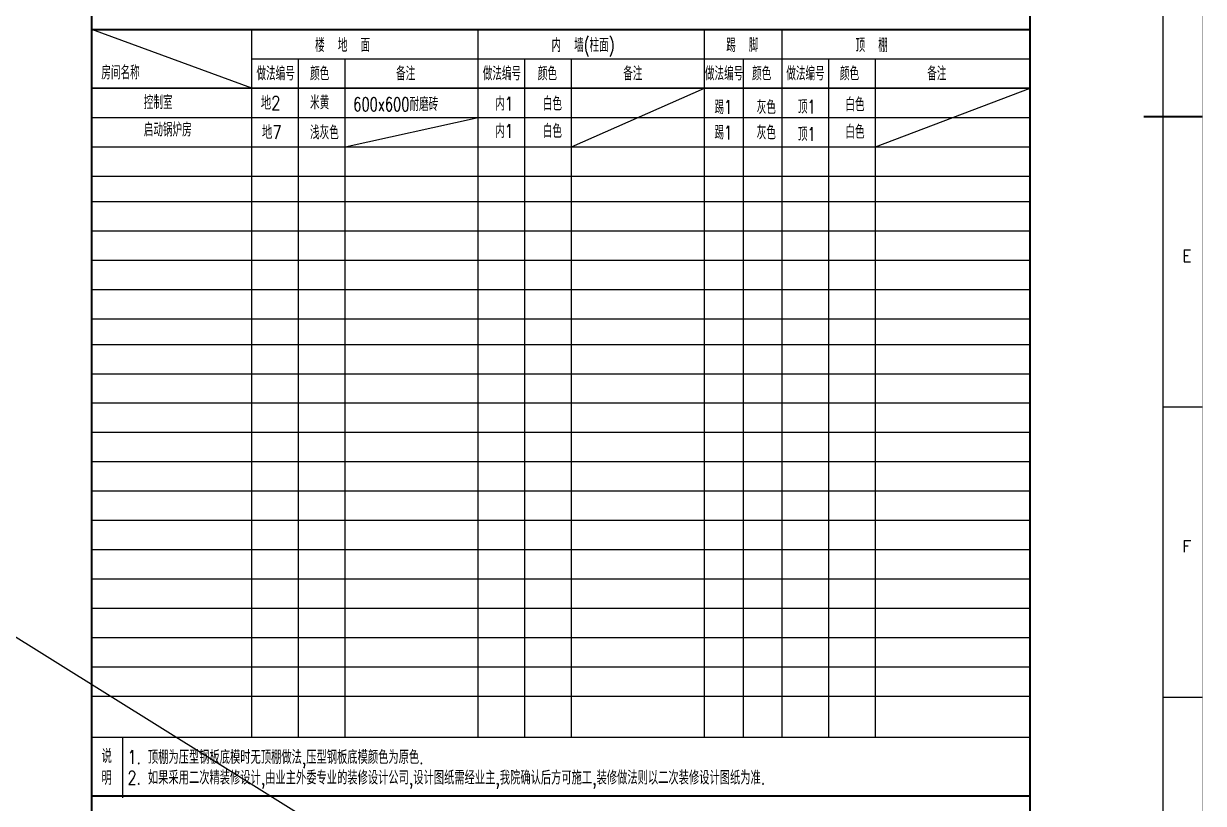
# Model space of a CAD drawing. Header units: millimetres. Extents: x 198973 to 319987, y 50799 to 202761.
# Drawn here: x 281163 to 311338, y 149506 to 169449 of the extents above; entities that cross this region are included whole.
import ezdxf
from ezdxf.enums import TextEntityAlignment as Align

# ---------------------------------------------------------------- set-up
doc = ezdxf.new("R2010")
doc.units = ezdxf.units.MM
doc.header["$LTSCALE"] = 1000
doc.layers.get('0').update_dxf_attribs({"color": 8})
for name, color, linetype in [('-人员定位', 6, 'Continuous'), ('PUB_TEXT', 8, 'Continuous'), ('工程做法表', 8, 'Continuous')]:
    doc.layers.add(name, color=color, linetype=linetype)
doc.styles.add('BIGFONT', font='GEDITXT', dxfattribs={"width": 0.8, "bigfont": 'DXT'})
doc.styles.add('HZ', font='geditxt.shx', dxfattribs={"width": 0.75, "bigfont": 'hzfs_1.shx'})
doc.styles.get("Standard").update_dxf_attribs({"font": 'txt', "bigfont": 'gbcbig.shx'})

# ---------------------------------------------------------------- blocks, each defined once
blk = doc.blocks.new('GEDI_WK_A11')
at = {"color": 3}
for p, q in [((1040, 297), (1050, 297)), ((1040, 222.75), (1050, 222.75)), ((1040, 148.5), (1050, 148.5))]:
    blk.add_line(p, q, dxfattribs=at)
blk.add_lwpolyline([(0, 0, 0.1, 0.1, 0), (1050, 0, 0.1, 0.1, 0), (1050, 594, 0.1, 0.1, 0), (0, 594, 0.1, 0.1, 0)], format="xyseb", close=True, dxfattribs=at)
blk.add_lwpolyline([(25, 10), (1040, 10), (1040, 584), (25, 584)], close=True, dxfattribs=at)
blk.add_lwpolyline([(1035, 297, 0.5, 0.5, 0), (1050, 297, 0.5, 0.5, 0)], format="xyseb", dxfattribs=at)
for s, p in [('E', (1046, 259.88)), ('F', (1046, 185.62))]:
    blk.add_text(s, height=3, dxfattribs=at).set_placement(p, align=Align.CENTER)

msp = doc.modelspace()

# ---------------------------------------------------------------- linework, layer by layer
at = {"layer": '-人员定位'}
msp.add_line((204707.1, 201290.3), (310912, 135096.3), dxfattribs=at)
at = {"layer": '工程做法表'}
for p, q in [((287004.3, 167796.2), (282904.3, 169296.2)), ((282904.3, 169296.2), (306904.3, 169296.2)), ((287004.3, 168546.2), (306904.3, 168546.2)), ((288198, 151196.2), (288198, 168546.2)), ((289391.8, 151196.2), (289391.8, 168546.2)), ((293985.5, 151196.2), (293985.5, 168546.2)), ((295179.3, 151196.2), (295179.3, 168546.2)), ((299573, 151196.2), (299573, 168546.2)), ((300566.8, 151196.2), (300566.8, 168546.2)), ((301760.5, 151196.2), (301760.5, 168546.2)), ((302954.3, 151196.2), (302954.3, 168546.2)), ((306904.3, 167796.2), (282904.3, 167796.2)), ((282904.3, 167796.2), (306904.3, 167796.2)), ((282904.3, 167796.2), (306904.3, 167796.2)), ((295179.3, 166296.2), (298579.3, 167796.2)), ((302954.3, 166296.2), (306904.3, 167796.2)), ((282904.3, 167046.2), (306904.3, 167046.2)), ((289391.8, 166296.2), (292791.8, 167046.2)), ((282904.3, 166296.2), (306904.3, 166296.2)), ((282904.3, 165546.2), (306904.3, 165546.2)), ((282904.3, 164896.2), (306904.3, 164896.2)), ((282904.3, 164896.2), (306904.3, 164896.2)), ((282904.3, 164146.2), (306904.3, 164146.2)), ((282904.3, 163396.2), (306904.3, 163396.2)), ((282904.3, 162646.2), (306904.3, 162646.2)), ((282904.3, 161896.2), (306904.3, 161896.2)), ((282904.3, 161246.2), (306904.3, 161246.2)), ((282904.3, 161246.2), (306904.3, 161246.2)), ((282904.3, 160496.2), (306904.3, 160496.2)), ((282904.3, 159746.2), (306904.3, 159746.2)), ((282904.3, 158996.2), (306904.3, 158996.2)), ((282904.3, 158996.2), (306904.3, 158996.2)), ((282904.3, 158246.2), (306904.3, 158246.2)), ((282904.3, 157496.2), (306904.3, 157496.2)), ((282904.3, 156746.2), (306904.3, 156746.2)), ((282904.3, 156746.2), (306904.3, 156746.2)), ((282904.3, 155996.2), (306904.3, 155996.2)), ((282904.3, 155246.2), (306904.3, 155246.2)), ((282904.3, 154496.2), (306904.3, 154496.2)), ((282904.3, 153746.2), (306904.3, 153746.2)), ((282904.3, 152996.2), (306904.3, 152996.2)), ((282904.3, 152246.2), (306904.3, 152246.2)), ((282904.3, 151196.2), (306904.3, 151196.2)), ((283704.3, 149650.8), (283704.3, 151196.2))]:
    msp.add_line(p, q, dxfattribs=at)
at = {"layer": '工程做法表', "const_width": 50}
for points in [[(306904.3, 194177.4), (306904.3, 145250.8), (282904.3, 145250.8), (282904.3, 194177.4)], [(282904.3, 169296.2), (306904.3, 169296.2)], [(282904.3, 149696.2), (306904.3, 149696.2)]]:
    msp.add_lwpolyline(points, dxfattribs=at)
at = {"layer": '工程做法表'}
for points in [[(287004.3, 151196.2), (287004.3, 169296.2)], [(292791.8, 151196.2), (292791.8, 169296.2)], [(298579.3, 151196.2), (298579.3, 169296.2)], [(300566.8, 151196.2), (300566.8, 169296.2)], [(282904.3, 167796.2), (306904.3, 167796.2)], [(282904.3, 151196.2), (306904.3, 151196.2)]]:
    msp.add_lwpolyline(points, dxfattribs=at)

# ---------------------------------------------------------------- block references
at = {"xscale": 100, "yscale": 100, "zscale": 100}
msp.add_blockref('GEDI_WK_A11', (206312.6, 137371.6), dxfattribs=at)

# ---------------------------------------------------------------- texts
at = {"layer": 'PUB_TEXT', "linetype": 'Continuous'}
for s, style, width, p in [('楼  地  面', 'BIGFONT', 0.7, (288618.9, 168723.5)), ('内  墙(柱面)', 'BIGFONT', 0.7, (294664.9, 168723.5)), ('踢  脚', 'BIGFONT', 0.7, (299132.4, 168723.5)), ('顶  棚', 'BIGFONT', 0.7, (302439.9, 168723.5)), ('房间名称', 'BIGFONT', 0.7, (283151.9, 168022)), ('做法编号', 'BIGFONT', 0.7, (287119.9, 167996.2)), ('颜色', 'BIGFONT', 0.7, (288491.3, 167996.2)), ('备注', 'BIGFONT', 0.7, (290690.6, 167996.2)), ('做法编号', 'BIGFONT', 0.7, (292907.6, 167996.2)), ('颜色', 'BIGFONT', 0.7, (294314.1, 167996.2)), ('备注', 'BIGFONT', 0.7, (296499.1, 167996.2)), ('做法编号', 'BIGFONT', 0.7, (298589.1, 167996.2)), ('颜色', 'BIGFONT', 0.7, (299795.6, 167996.2)), ('做法编号', 'BIGFONT', 0.7, (300670.9, 167996.2)), ('颜色', 'BIGFONT', 0.7, (302042.1, 167996.2)), ('备注', 'BIGFONT', 0.7, (304274.1, 167996.2)), ('控制室', 'BIGFONT', 0.7, (284237.9, 167261.2)), ('米黄', 'BIGFONT', 0.7, (288489.8, 167255.7)), ('600x600耐磨砖', 'BIGFONT', 0.7, (289594.4, 167212.2)), ('白色', 'BIGFONT', 0.7, (294442.4, 167226.2)), ('启动锅炉房', 'BIGFONT', 0.7, (284237.9, 166561.2)), ('浅灰色', 'BIGFONT', 0.7, (288489.8, 166488.9)), ('白色', 'BIGFONT', 0.7, (294442.4, 166526.2)), ('说', 'BIGFONT', 0.8, (283155.9, 150541.7)), ('1. 顶棚为压型钢板底模时无顶棚做法,压型钢板底模颜色为原色.', 'HZ', 0.75, (283825.1, 150514.1)), ('明', 'BIGFONT', 0.8, (283155.9, 149982.2)), ('2. 如果采用二次精装修设计,由业主外委专业的装修设计公司,设计图纸需经业主,我院确认后方可施工,装修做法则以二次装修设计图纸为准.', 'HZ', 0.75, (283825.1, 149989.1))]:
    msp.add_text(s, height=350, dxfattribs=dict(at, style=style, width=width)).set_placement(p)
at = {"layer": 'PUB_TEXT', "linetype": 'Continuous', "style": 'BIGFONT'}
for s, width, p in [('地2', 0.8, (287481.4, 167244.7)), ('内1', 0.7, (293454.1, 167226.2)), ('踢1', 0.7, (299059.3, 167137.1)), ('灰色', 0.7, (300158.3, 167137.1)), ('顶1', 0.7, (301193.3, 167147.6)), ('白色', 0.7, (302426.3, 167205.6)), ('地7', 0.8, (287511.9, 166494.8)), ('内1', 0.7, (293454.1, 166526.2)), ('灰色', 0.7, (300158.3, 166486.1)), ('白色', 0.7, (302426.3, 166505.6)), ('踢1', 0.7, (299059.3, 166486.1)), ('顶1', 0.7, (301193.3, 166447.6))]:
    msp.add_text(s, height=350, dxfattribs=dict(at, width=width)).set_placement(p, align=Align.CENTER)

doc.saveas('drawing.dxf')
